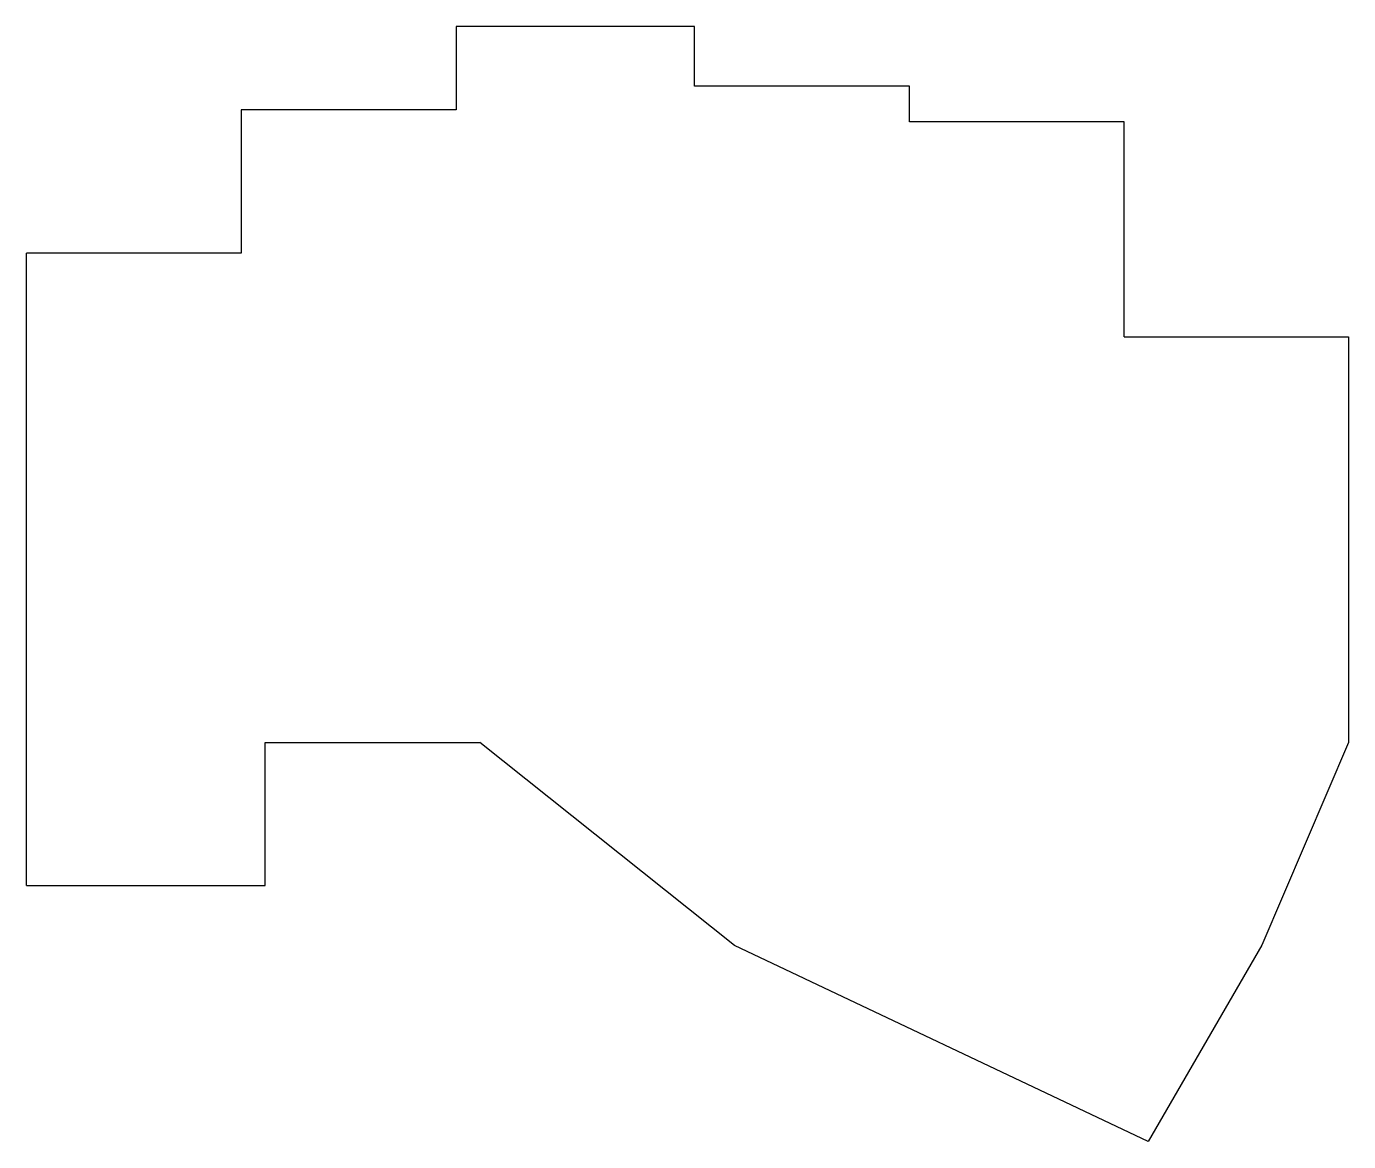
# Model space of a CAD drawing. Header units: millimetres. Extents: x -10 to 101, y -31 to 62.
import ezdxf

# ---------------------------------------------------------------- set-up
doc = ezdxf.new("R2010")
doc.units = ezdxf.units.MM

msp = doc.modelspace()

# ---------------------------------------------------------------- linework, layer by layer
for p, q in [((46, 62.5), (26, 62.5)), ((26, 62.5), (26, 55.5)), ((46, 57.5), (46, 62.5)), ((64, 57.5), (46, 57.5)), ((64, 54.5), (64, 57.5)), ((26, 55.5), (8, 55.5)), ((8, 55.5), (8, 43.5)), ((82, 54.5), (64, 54.5)), ((82, 36.5), (82, 54.5)), ((-10, -9.5), (-10, 43.5)), ((8, 43.5), (-10, 43.5)), ((82, 36.5), (100.8, 36.5)), ((100.8, 36.5), (100.8, 2.5)), ((10, -9.5), (10, 2.5)), ((10, 2.5), (28, 2.5)), ((49.35, -14.51), (28, 2.5)), ((100.8, 2.5), (93.52, -14.49)), ((-10, -9.5), (10, -9.5)), ((84.02, -30.95), (49.35, -14.51)), ((93.52, -14.49), (84.02, -30.95))]:
    msp.add_line(p, q)

doc.saveas('drawing.dxf')
